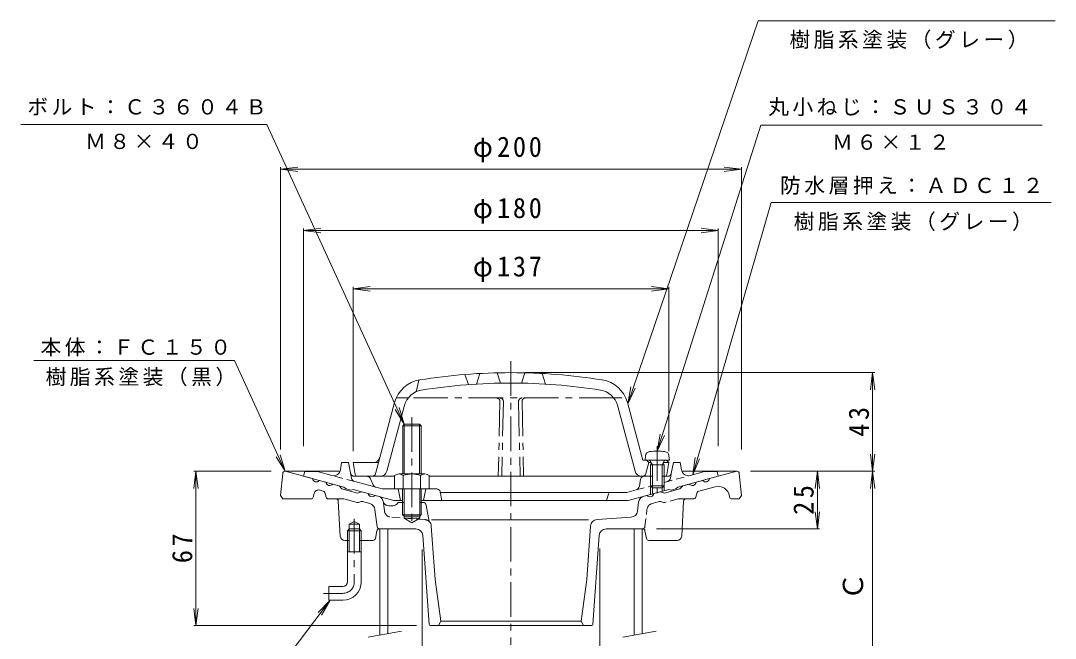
# Model space of a CAD drawing. Units: millimetres, scale not verified. Extents: x -257 to 216, y -347 to 399.
# Drawn here: x -248.8 to 200.3, y -133.9 to 134.3 of the extents above; entities that cross this region are included whole.
import ezdxf
from ezdxf.enums import TextEntityAlignment as Align

# ---------------------------------------------------------------- set-up
doc = ezdxf.new("R2010")
doc.units = ezdxf.units.MM
doc.header["$LTSCALE"] = 3
doc.linetypes.add('CHAIN1', pattern=[8, 5, -1, 1, -1])
doc.linetypes.add('DASHED1', pattern=[1.8, 1.2, -0.6])
for name, color, linetype, lineweight in [('1-0', 3, 'Continuous', 9), ('1-1', 2, 'Continuous', 9), ('1-2', 6, 'Continuous', 5), ('1-3', 4, 'Continuous', 9), ('1-4', 7, 'Continuous', 9), ('1-5', 7, 'Continuous', 9)]:
    doc.layers.add(name, color=color, linetype=linetype, lineweight=lineweight)
doc.styles.add('ＭＳ ゴシック', font='')
doc.styles.get('ＭＳ ゴシック').set_extended_font_data('MS Gothic')

msp = doc.modelspace()

# ---------------------------------------------------------------- linework, layer by layer
at = {"layer": '1-0'}
for p, q in [((-135.106, -62.263), (-136.019, -71.857)), ((-134.11, -61.357), (-110.183, -61.357)), ((-134.019, -61.357), (-122.164, -64.534)), ((38.145, -61.357), (62.071, -61.357)), ((61.98, -61.357), (50.125, -64.534)), ((63.067, -62.263), (63.981, -71.857)), ((-119.266, -65.311), (-116.368, -66.087)), ((-113.47, -66.864), (-110.573, -67.64)), ((41.431, -66.864), (38.534, -67.64)), ((47.227, -65.311), (44.329, -66.087)), ((-136.019, -71.857), (-135.019, -73.357)), ((-121.842, -72.58), (-121.482, -71.005)), ((-116.858, -70.586), (-116.234, -72.647)), ((-109.382, -68.994), (-110.573, -67.64)), ((-102.621, -70.806), (-109.382, -68.994)), ((-100.913, -70.228), (-102.621, -70.806)), ((-100.913, -70.228), (-98.016, -71.005)), ((-93.62, -72.182), (-95.118, -71.781)), ((21.581, -72.182), (23.079, -71.781)), ((28.874, -70.228), (25.977, -71.005)), ((28.874, -70.228), (30.582, -70.806)), ((38.534, -67.64), (37.344, -68.994)), ((44.819, -70.586), (44.196, -72.647)), ((52.558, -68.023), (45.518, -69.91)), ((63.981, -71.857), (62.981, -73.357)), ((-122.817, -73.357), (-135.019, -73.357)), ((-108.554, -73.357), (-115.277, -73.357)), ((-110.967, -74.302), (-110.124, -89.468)), ((-108.554, -73.357), (-102.779, -74.905)), ((-102.2, -74.886), (-101.065, -74.502)), ((-100.486, -74.484), (-97.262, -75.348)), ((-82.419, -74.857), (-85.019, -74.857)), ((-74.273, -74.857), (-75.619, -74.857)), ((-72.796, -76.091), (-71.52, -83.149)), ((18.895, -78.666), (19.38, -74.715)), ((38.928, -74.302), (38.085, -89.468)), ((43.238, -73.357), (39.927, -73.357)), ((58.799, -72.124), (58.855, -72.503)), ((59.844, -73.357), (62.981, -73.357)), ((-94.127, -85.479), (-95.06, -77.88)), ((-87.311, -76.357), (-89.034, -76.357)), ((-106.219, -84.357), (-104.019, -83.087)), ((-106.219, -86.357), (-106.219, -84.357)), ((-101.819, -84.357), (-106.219, -84.357)), ((-101.819, -84.357), (-104.019, -83.087)), ((-101.819, -86.357), (-101.819, -84.357)), ((-82.419, -81.695), (-79.011, -83.663)), ((-75.619, -81.714), (-82.419, -81.714)), ((-75.619, -81.714), (-79.007, -83.67)), ((-70.599, -85.106), (-68.938, -108.357)), ((-2.359, -82.357), (-70.588, -82.357)), ((-1.44, -85.106), (-3.101, -108.357)), ((1.343, -82.327), (16.127, -81.293)), ((-94.859, -90.554), (-94.18, -87.161)), ((-93.2, -86.357), (-77.313, -86.357)), ((-71.553, -127.893), (-74.32, -89.144)), ((-0.486, -127.893), (2.282, -89.144)), ((21.161, -86.357), (5.274, -86.357)), ((22.82, -90.554), (22.141, -87.161)), ((-106.219, -91.357), (-108.127, -91.357)), ((-95.839, -91.357), (-101.819, -91.357)), ((23.8, -91.357), (36.089, -91.357)), ((-68.938, -108.357), (-66.509, -126.357)), ((-3.101, -108.357), (-5.53, -126.357)), ((-0.985, -128.357), (-71.054, -128.357)), ((-66.509, -126.357), (-67.509, -128.357)), ((-5.53, -126.357), (-66.509, -126.357)), ((-5.53, -126.357), (-4.53, -128.357))]:
    msp.add_line(p, q, dxfattribs=at)
at = {"layer": '1-0', "linetype": 'DASHED1'}
for p, q in [((-90.934, -78.666), (-91.419, -74.715)), ((28.447, -74.484), (25.223, -75.348)), ((30.161, -74.886), (29.026, -74.502)), ((36.515, -73.357), (30.74, -74.905)), ((36.515, -73.357), (39.927, -73.357)), ((22.088, -85.479), (23.022, -77.88)), ((-73.382, -82.327), (-88.397, -81.277))]:
    msp.add_line(p, q, dxfattribs=at)
at = {"layer": '1-0', "color": 4, "linetype": 'CHAIN1'}
for p, q in [((-104.019, -81.986), (-104.019, -109.357)), ((-109.019, -114.357), (-117.426, -114.357))]:
    msp.add_line(p, q, dxfattribs=at)
at = {"layer": '1-0', "color": 4}
for p, q in [((-106.219, -86.357), (-107.019, -87.157)), ((-101.019, -87.157), (-107.019, -87.157)), ((-107.019, -109.357), (-107.019, -87.157)), ((-101.819, -86.357), (-106.219, -86.357)), ((-106.219, -96.357), (-106.219, -86.357)), ((-101.819, -86.357), (-101.819, -96.357)), ((-101.019, -96.357), (-107.019, -96.357)), ((-109.019, -117.357), (-115.019, -117.357))]:
    msp.add_line(p, q, dxfattribs=at)
at = {"layer": '1-0'}
for points in [[(-119.015, -69.519), (-118.874, -69.557), (-117.557, -69.91)], [(28.874, -70.228), (30.582, -70.806), (37.344, -68.994)]]:
    msp.add_lwpolyline(points, dxfattribs=at)
at = {"layer": '1-0', "color": 4}
for points in [[(-101.819, -86.357), (-101.019, -87.157), (-101.019, -109.357)], [(-109.019, -111.357), (-115.019, -111.357), (-115.019, -117.357)]]:
    msp.add_lwpolyline(points, dxfattribs=at)
at = {"layer": '1-0'}
for centre, radius, start, end in [((-134.11, -62.357), 1, 90, 174.56009), ((62.071, -62.357), 1, 5.4399, 90), ((-120.553, -64.319), 1.625, 187.61798, 322.3797), ((-114.758, -65.872), 1.625, 187.62059, 322.37891), ((42.719, -65.872), 1.625, 217.62109, 352.37941), ((48.514, -64.319), 1.625, 217.6203, 352.382), ((-119.532, -71.451), 2, 74.99962, 167.12659), ((-117.815, -70.876), 1, 16.83945, 74.99988), ((-96.405, -70.789), 1.625, 187.62059, 322.37891), ((24.366, -70.789), 1.625, 217.62109, 352.37941), ((45.777, -70.876), 1, 105.00012, 163.16055), ((53.852, -72.853), 5, 8.38179, 104.99985), ((-122.817, -72.357), 1, 270, 347.12756), ((-115.277, -72.357), 1, 196.83916, 270), ((-111.965, -74.357), 1, 3.17966, 90), ((-102.52, -73.939), 1, 255.00035, 288.68936), ((-100.745, -75.45), 1, 75.00035, 108.68983), ((-98.038, -78.246), 3, 7.00102, 74.99988), ((-94.397, -75.08), 3, 12.84489, 75.00035), ((-89.034, -73.857), 2.5, 192.84512, 270), ((-87.311, -73.857), 2.5, 270, 336.42181), ((-74.273, -76.357), 1.5, 10.25081, 90), ((22.358, -75.08), 3, 105.00018, 172.99992), ((39.927, -74.357), 1, 90, 176.82034), ((43.238, -72.357), 1, 270, 343.16084), ((59.844, -72.357), 1, 188.38077, 270), ((15.917, -78.3), 3, 273.99937, 352.99959), ((-73.591, -85.319), 3, 4.08578, 46.34325), ((1.552, -85.319), 3, 94.00005, 175.91422), ((-108.127, -89.357), 2, 183.17966, 270), ((-93.2, -87.357), 1, 90, 168.69046), ((-93.135, -85.357), 1, 186.99905, 270), ((-77.313, -89.357), 3, 4.08511, 90), ((5.274, -89.357), 3, 90, 175.91489), ((21.161, -87.357), 1, 11.30954, 90), ((36.089, -89.357), 2, 270, 356.82034), ((-95.839, -90.357), 1, 270, 348.69026), ((23.8, -90.357), 1, 191.30974, 270), ((-71.054, -127.857), 0.5, 184.08591, 270), ((-0.985, -127.857), 0.5, 270, 355.91408)]:
    msp.add_arc(centre, radius, start, end, dxfattribs=at)
at = {"layer": '1-0', "linetype": 'DASHED1'}
for centre, radius, start, end in [((25.999, -78.246), 3, 105.00012, 172.99966), ((28.706, -75.45), 1, 71.31017, 104.99965), ((30.481, -73.939), 1, 251.31064, 284.99965), ((-87.956, -78.3), 3, 187.00041, 261.56017), ((-73.591, -85.319), 3, 46.34325, 85.99995), ((21.096, -85.357), 1, 270, 353.00095)]:
    msp.add_arc(centre, radius, start, end, dxfattribs=at)
at = {"layer": '1-0', "color": 4}
for radius in [2, 8]:
    msp.add_arc((-109.019, -109.357), radius, 270, 0, dxfattribs=at)
at = {"layer": '1-0', "color": 4, "linetype": 'CHAIN1'}
msp.add_arc((-109.019, -109.357), 5, 270, 0, dxfattribs=at)
at = {"layer": '1-1', "color": 4, "linetype": 'CHAIN1'}
msp.add_line((-79.019, -37.857), (-79.019, -84.862), dxfattribs=at)
at = {"layer": '1-1', "color": 4}
for p, q in [((-83.019, -62.501), (-83.019, -41.534)), ((-82.343, -62.501), (-82.343, -40.857)), ((-75.696, -62.501), (-75.696, -40.857)), ((-75.019, -62.501), (-75.019, -41.534)), ((-84.643, -62.501), (-73.396, -62.501)), ((-86.519, -63.223), (-86.519, -69.001)), ((-82.767, -63.223), (-82.767, -69.001)), ((-75.272, -63.223), (-75.272, -69.001)), ((-71.519, -63.223), (-71.519, -69.001)), ((-86.519, -69.001), (-71.519, -69.001)), ((-83.096, -69.001), (-83.096, -80.181)), ((-82.419, -69.001), (-82.419, -81.714)), ((-75.619, -69.001), (-75.619, -81.714)), ((-74.943, -69.001), (-74.943, -80.181))]:
    msp.add_line(p, q, dxfattribs=at)
at = {"layer": '1-1'}
for p, q in [((-110.012, -60.72), (-109.519, -57.501)), ((-106.519, -57.501), (-109.519, -57.501)), ((-106.519, -57.501), (-105.251, -64.267)), ((33.585, -62.277), (34.481, -57.501)), ((34.481, -57.501), (37.481, -57.501)), ((37.974, -60.72), (37.481, -57.501)), ((-126.019, -63.501), (-125.519, -61.501)), ((-119.96, -61.501), (-125.519, -61.501)), ((-113.754, -63.164), (-119.96, -61.501)), ((41.715, -63.164), (47.922, -61.501)), ((47.922, -61.501), (53.481, -61.501)), ((53.981, -63.501), (53.481, -61.501)), ((-103.803, -65.83), (-91.97, -69.001)), ((-98.499, -63.501), (-98.851, -63.501)), ((19.703, -67.869), (20.26, -64.738)), ((25.35, -63.501), (21.737, -63.501)), ((32.111, -63.501), (29.61, -63.501)), ((-105.519, -69.512), (-104.519, -69.262)), ((-86.833, -74.001), (-104.519, -69.262)), ((-68.249, -69.001), (-91.97, -69.001)), ((-85.019, -69.001), (-84.019, -74.001)), ((-73.019, -69.001), (-74.019, -74.001)), ((-66.778, -70.207), (-66.019, -74.001)), ((-66.719, -70.501), (14.333, -70.501)), ((6.273, -71.226), (5.481, -74.001)), ((18.252, -69.451), (14.333, -70.501)), ((14.794, -74.001), (32.48, -69.262)), ((24.48, -67.631), (24.48, -71.405)), ((25.35, -68.501), (25.35, -71.172)), ((29.61, -68.501), (29.61, -70.031)), ((30.48, -67.631), (30.48, -69.798)), ((33.481, -69.512), (32.48, -69.262)), ((33.481, -69.512), (35.481, -68.976)), ((-83.096, -74.001), (-86.833, -74.001)), ((14.794, -74.001), (-74.943, -74.001))]:
    msp.add_line(p, q, dxfattribs=at)
at = {"layer": '1-1', "linetype": 'DASHED1'}
for p, q in [((33.585, -62.277), (33.212, -64.267)), ((-103.803, -65.83), (-113.754, -63.164)), ((30.48, -66.174), (41.715, -63.164)), ((18.252, -69.451), (24.48, -67.782))]:
    msp.add_line(p, q, dxfattribs=at)
at = {"layer": '1-1', "linetype": 'CHAIN1'}
for p, q in [((-104.15, -63.501), (-101.649, -63.501)), ((-97.125, -64.397), (-95.906, -67.171))]:
    msp.add_line(p, q, dxfattribs=at)
at = {"layer": '1-1', "color": 4}
for points in [[(-75.019, -41.534), (-83.019, -41.534), (-82.343, -40.857), (-75.696, -40.857)], [(-74.943, -80.181), (-83.096, -80.181), (-82.419, -80.857), (-75.619, -80.857)]]:
    msp.add_lwpolyline(points, close=True, dxfattribs=at)
at = {"layer": '1-1'}
for points in [[(-105.519, -69.512), (-107.519, -68.976), (-108.519, -68.19), (-126.019, -63.501)], [(35.481, -68.976), (36.481, -68.19), (53.981, -63.501)]]:
    msp.add_lwpolyline(points, dxfattribs=at)
for centre, radius, start, end in [((-112.978, -60.266), 3, 254.99973, 351.29286), ((32.111, -62.001), 1.5, 270, 349.38435), ((40.939, -60.266), 3, 188.70714, 285.00027), ((-103.286, -63.898), 2, 190.61488, 255.0005), ((21.737, -65.001), 1.5, 90, 169.91187), ((-68.249, -70.501), 1.5, 11.31021, 90), ((7.235, -71.501), 1, 90, 164.05402), ((17.734, -67.519), 2, 284.9995, 349.91257)]:
    msp.add_arc(centre, radius, start, end, dxfattribs=at)
at = {"layer": '1-1', "linetype": 'CHAIN1'}
for centre, radius, start, end in [((-104.15, -62.001), 1.5, 190.61565, 270), ((-98.499, -65.001), 1.5, 23.73393, 90), ((-94.075, -66.366), 2, 203.73325, 254.99962)]:
    msp.add_arc(centre, radius, start, end, dxfattribs=at)
at = {"layer": '1-1', "color": 4}
for centre, radius, start, end in [((-84.643, -65.301), 2.8, 47.92557, 132.07463), ((-79.019, -72.59), 10.089, 68.19786, 111.80214), ((-73.396, -65.301), 2.8, 47.92572, 132.07428)]:
    msp.add_arc(centre, radius, start, end, dxfattribs=at)
at = {"layer": '1-1', "linetype": 'DASHED1'}
msp.add_arc((31.247, -63.898), 2, 284.9995, 349.38512, dxfattribs=at)
at = {"layer": '1-2'}
for p, q in [((-76.02, -21.727), (-77.196, -26.78)), ((-54.519, -23.699), (-56.019, -19.302)), ((-49.519, -18.866), (-51.019, -23.46)), ((-42.019, -18.573), (-40.519, -23.042)), ((-30.019, -18.573), (-31.519, -23.042)), ((-22.519, -18.866), (-21.019, -23.46)), ((-80.643, -29.501), (-85.845, -29.501)), ((-94.829, -62.389), (-86.552, -31.498)), ((-89.873, -61.277), (-82.205, -32.662)), ((17.834, -61.277), (10.166, -32.662)), ((21.213, -56.501), (14.513, -31.498)), ((-103.669, -62.68), (-104.519, -57.501)), ((-93.519, -57.501), (-104.519, -57.501)), ((21.213, -56.501), (31.434, -56.501)), ((22.518, -62.371), (23.756, -57.501)), ((23.756, -57.501), (22.756, -56.501)), ((23.756, -57.501), (24.789, -57.501)), ((30.172, -57.501), (32.48, -57.501)), ((32.48, -57.501), (31.434, -56.454)), ((31.63, -62.68), (32.48, -57.501)), ((-102.685, -63.501), (-86.519, -63.501)), ((-71.519, -63.501), (25.35, -63.501)), ((29.611, -63.501), (30.48, -63.501)), ((30.48, -63.501), (30.646, -63.501))]:
    msp.add_line(p, q, dxfattribs=at)
at = {"layer": '1-2', "linetype": 'CHAIN1'}
for p, q in [((8.604, -29.501), (-80.643, -29.501)), ((-40.818, -31.033), (-41.519, -63.501)), ((-39.318, -31.033), (-40.019, -63.501)), ((-32.721, -31.033), (-32.02, -63.501)), ((-31.221, -31.033), (-30.519, -63.501))]:
    msp.add_line(p, q, dxfattribs=at)
at = {"layer": '1-2', "linetype": 'DASHED1'}
msp.add_line((8.604, -29.501), (13.806, -29.501), dxfattribs=at)
at = {"layer": '1-2', "color": 4, "linetype": 'CHAIN1', "lineweight": 9}
msp.add_line((27.481, -50.456), (27.481, -70.789), dxfattribs=at)
at = {"layer": '1-2', "color": 4, "lineweight": 9}
for p, q in [((22.231, -56.501), (22.397, -54.598)), ((25.35, -58.501), (24.298, -56.629)), ((24.48, -58.501), (24.921, -57.737)), ((29.61, -58.501), (30.663, -56.629)), ((30.48, -58.501), (30.04, -57.737)), ((32.731, -56.501), (32.564, -54.598)), ((30.48, -58.501), (24.48, -58.501)), ((24.48, -58.501), (24.48, -67.631)), ((25.35, -58.501), (25.35, -68.501)), ((29.61, -58.501), (29.61, -68.501)), ((30.48, -58.501), (30.48, -67.631)), ((25.35, -68.501), (24.48, -67.631)), ((30.48, -67.631), (24.48, -67.631)), ((29.61, -68.501), (25.35, -68.501)), ((29.61, -68.501), (30.48, -67.631))]:
    msp.add_line(p, q, dxfattribs=at)
msp.add_lwpolyline([(22.231, -56.501), (32.731, -56.501), (32.564, -54.598)], dxfattribs=at)
at = {"layer": '1-2'}
for centre, radius, start, end in [((-73.512, -34.992), 13.5, 99.12167, 165.00002), ((-36.019, -268.501), 250, 90, 99.1216), ((-36.019, -268.501), 250, 80.8784, 90), ((1.473, -34.992), 13.5, 14.99998, 80.87833), ((-73.512, -34.992), 9, 99.12141, 165.00002), ((-36.019, -268.501), 245.5, 90, 99.12161), ((-36.019, -268.501), 245.5, 80.87839, 90), ((1.473, -34.992), 9, 14.99998, 80.87859), ((-95.821, -54.501), 3, 270, 344.99986), ((-102.685, -62.501), 1, 190.3056, 270), ((-96.278, -62.001), 1.5, 270, 344.99988), ((-92.77, -60.501), 3, 270, 345.00027), ((20.732, -60.501), 3, 194.99973, 270), ((21.064, -62.001), 1.5, 270, 345.72995), ((30.646, -62.501), 1, 270, 349.6944)]:
    msp.add_arc(centre, radius, start, end, dxfattribs=at)
at = {"layer": '1-2', "linetype": 'CHAIN1'}
for centre, start, end in [((-42.318, -31.001), 358.76344, 90), ((-40.818, -31.001), 358.76344, 90), ((-31.221, -31.001), 90, 181.23656), ((-29.721, -31.001), 90, 181.23656)]:
    msp.add_arc(centre, 1.5, start, end, dxfattribs=at)
at = {"layer": '1-2', "color": 4, "lineweight": 9}
for centre, radius, start, end in [((24.389, -54.772), 2, 96.33815, 175.00002), ((27.481, -82.601), 30, 83.6618, 96.3382), ((30.572, -54.772), 2, 4.99998, 83.66183), ((24.08, -56.751), 0.25, 29.32918, 90), ((30.881, -56.751), 0.25, 90, 150.67082)]:
    msp.add_arc(centre, radius, start, end, dxfattribs=at)
at = {"layer": '1-3'}
for p, q in [((-89.519, -86.357), (-93.019, -86.357)), ((-93.019, -86.357), (-93.019, -132.501)), ((-89.519, -86.357), (-89.519, -131.884)), ((17.481, -86.357), (20.981, -86.357)), ((17.481, -86.357), (17.481, -132.501)), ((20.981, -86.357), (20.981, -131.884))]:
    msp.add_line(p, q, dxfattribs=at)
at = {"layer": '1-3', "color": 7}
for p, q in [((-98.019, -133.382), (-83.519, -130.826)), ((12.481, -133.382), (26.98, -130.826))]:
    msp.add_line(p, q, dxfattribs=at)
at = {"layer": '1-4'}
for p, q in [((-136.019, 69.803), (-128.584, 70.782)), ((-136.019, 70.703), (-136.019, -51.88)), ((-136.019, 69.803), (63.981, 69.803)), ((-136.019, 69.803), (-128.584, 68.825)), ((63.981, 69.803), (56.545, 70.782)), ((63.981, 69.803), (56.545, 68.825)), ((63.981, 70.703), (63.981, -51.88)), ((-126.016, 43.228), (-118.581, 44.207)), ((-126.016, 44.128), (-126.016, -50.406)), ((-126.016, 43.228), (53.981, 43.228)), ((-126.016, 43.228), (-118.581, 42.249)), ((53.981, 43.228), (46.545, 44.207)), ((53.981, 43.228), (46.545, 42.249)), ((53.981, 44.128), (53.981, -50.406)), ((-104.519, 17.878), (-97.084, 18.857)), ((-104.519, 18.778), (-104.519, -52.601)), ((32.48, 17.878), (25.045, 18.857)), ((32.48, 18.778), (32.48, -52.601)), ((-104.519, 17.878), (32.48, 17.878)), ((-104.519, 17.878), (-97.084, 16.899)), ((32.48, 17.878), (25.045, 16.899)), ((121.879, -18.501), (-30.019, -18.501)), ((120.979, -18.501), (120, -25.937)), ((120.979, -18.501), (120.979, -61.357)), ((120.979, -18.501), (121.958, -25.937)), ((-134.019, -61.357), (-138.005, -55.004)), ((-134.019, -61.357), (-136.224, -54.189)), ((120.979, -61.357), (120, -53.922)), ((120.979, -61.357), (121.958, -53.922)), ((-172.753, -61.357), (-173.732, -68.793)), ((-173.653, -61.357), (-140.11, -61.357)), ((-172.753, -61.357), (-172.753, -128.357)), ((-172.753, -61.357), (-171.774, -68.793)), ((121.879, -61.357), (67.98, -61.357)), ((96.979, -61.357), (96, -68.793)), ((96.979, -61.357), (96.979, -86.357)), ((96.979, -61.357), (97.958, -68.793)), ((120.979, -61.357), (120, -68.793)), ((120.979, -61.357), (120.979, -161.361)), ((120.979, -61.357), (121.958, -68.793)), ((96.979, -86.357), (96, -78.922)), ((96.979, -86.357), (97.958, -78.922)), ((97.879, -86.357), (27.161, -86.357)), ((-74.519, -223.261), (-74.519, -95.344)), ((2.481, -223.261), (2.481, -94.858)), ((-172.753, -128.357), (-173.732, -120.922)), ((-172.753, -128.357), (-171.774, -120.922)), ((-173.653, -128.357), (-77.054, -128.357))]:
    msp.add_line(p, q, dxfattribs=at)
at = {"layer": '1-4', "color": 3, "linetype": 'CHAIN1'}
msp.add_line((-36.019, -13.544), (-36.019, -136.668), dxfattribs=at)
at = {"layer": '1-5'}
for p, q in [((14.661, -32.055), (71.318, 134.333)), ((71.318, 134.333), (200.266, 134.333)), ((-248.847, 89.312), (-141.934, 89.312)), ((-82.343, -40.857), (-141.934, 89.312)), ((27.481, -52.601), (72.485, 88.98)), ((72.485, 88.98), (194.626, 88.98)), ((42.903, -62.846), (76.925, 55.354)), ((76.925, 55.354), (198.474, 55.354)), ((-156.083, -13.162), (-243.166, -13.162)), ((-134.019, -61.357), (-156.083, -13.162)), ((14.661, -32.055), (16.006, -24.676)), ((14.661, -32.055), (17.87, -25.276)), ((-82.343, -40.857), (-86.297, -34.485)), ((-82.343, -40.857), (-84.513, -33.678)), ((27.481, -52.601), (28.698, -45.2)), ((27.481, -52.601), (30.572, -45.768)), ((42.903, -62.846), (43.963, -55.421)), ((42.903, -62.846), (45.849, -55.949)), ((-114.508, -117.357), (-150.624, -164.974)), ((-114.508, -117.357), (-119.782, -122.69)), ((-114.508, -117.357), (-118.222, -123.873))]:
    msp.add_line(p, q, dxfattribs=at)

# ---------------------------------------------------------------- texts
at = {"layer": '1-4', "color": 2, "style": 'ＭＳ ゴシック'}
msp.add_text('Ｃ', height=8.798, rotation=90, dxfattribs=at).set_placement((119.479, -117.359), align=Align.BOTTOM_LEFT)
at = {"layer": '1-4', "color": 2, "char_height": 8.798, "attachment_point": 7, "style": 'ＭＳ ゴシック'}
for s, insert in [('\\T1.21;\\W0.95;φ200', (-52.519, 72.803)), ('\\T1.21;\\W0.95;φ180', (-52.518, 46.228)), ('\\T1.21;\\W0.95;φ137', (-52.519, 20.878))]:
    msp.add_mtext(s, dxfattribs=dict(at, insert=insert))
at = {"layer": '1-4', "color": 2, "char_height": 8.798, "attachment_point": 7, "rotation": 90, "style": 'ＭＳ ゴシック'}
for s, insert in [('\\T1.27;\\W0.95;43', (119.479, -46.304)), ('\\T1.27;\\W0.95;25', (95.479, -80.232)), ('\\T1.27;\\W0.95;67', (-174.253, -101.232))]:
    msp.add_mtext(s, dxfattribs=dict(at, insert=insert))
at = {"layer": '1-5', "char_height": 6.598, "attachment_point": 7, "style": 'ＭＳ ゴシック'}
for s, insert in [('\\T1.17;樹脂系塗装（グレー）', (84.855, 121.956)), ('\\T1.17;ボルト：Ｃ３６０４Ｂ', (-245.976, 93.22)), ('\\T1.17;丸小ねじ：ＳＵＳ３０４', (75.644, 92.888)), ('\\T1.17;Ｍ８×４０', (-220.89, 78.511)), ('\\T1.17;Ｍ６×１２', (103.343, 78.179)), ('\\T1.17;防水層押え：ＡＤＣ１２', (80.791, 58.776)), ('\\T1.17;樹脂系塗装（グレー）', (86.715, 42.977)), ('\\T1.17;本体：ＦＣ１５０', (-240.248, -11.443)), ('\\T1.17;樹脂系塗装（黒）', (-238.032, -24.463))]:
    msp.add_mtext(s, dxfattribs=dict(at, insert=insert))

doc.saveas('drawing.dxf')
